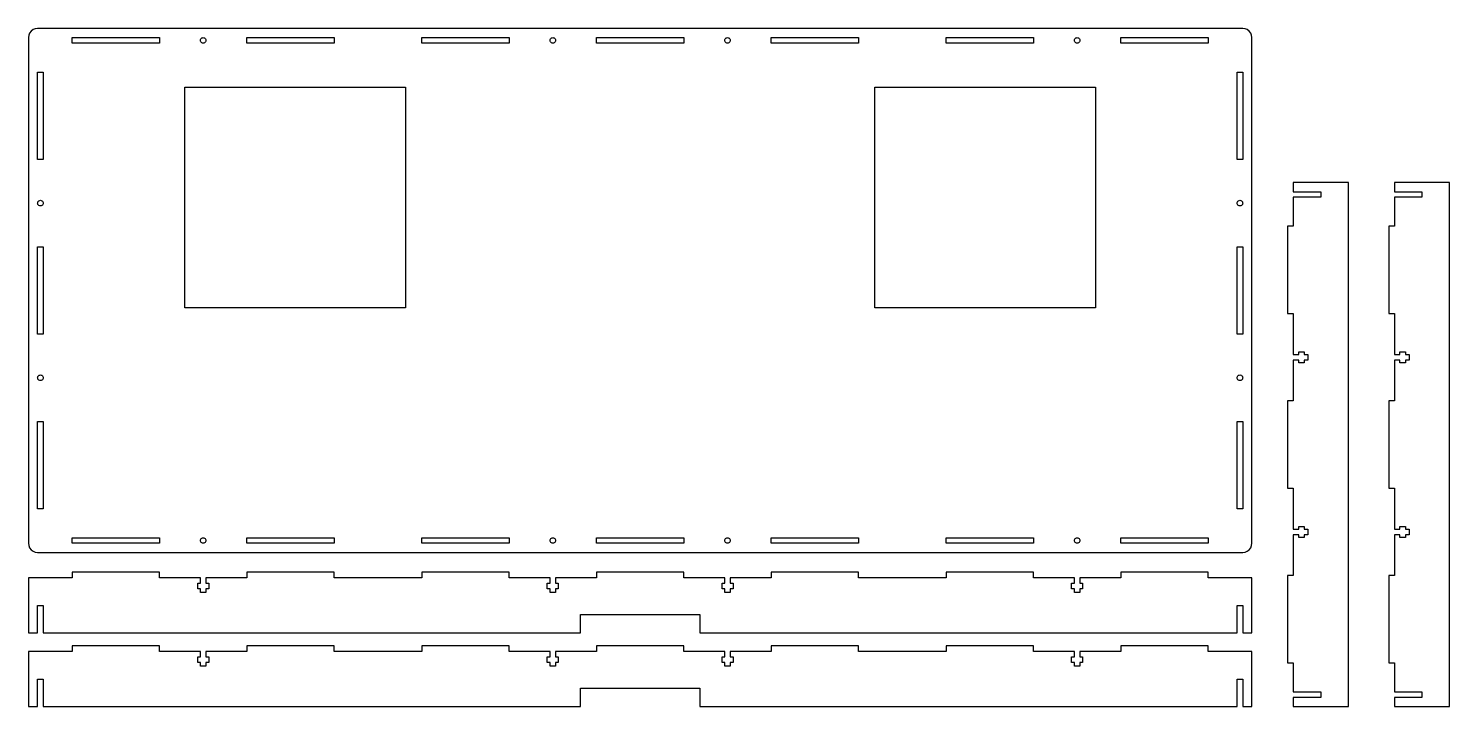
# Model space of a CAD drawing. Extents: x -281 to 491, y -36 to 333.
import ezdxf

# ---------------------------------------------------------------- set-up
doc = ezdxf.new("R2010")
doc.units = 0
doc.layers.add('LAYER_1', color=7, linetype='CONTINUOUS')

# ---------------------------------------------------------------- blocks, each defined once
blk = doc.blocks.new('BLOCK_3')
at = {"layer": 'LAYER_1', "color": 5}
for points in [[(491.22, 249.06), (461.22, 249.06)], [(461.22, 249.06), (461.22, 244.06)], [(491.22, -35.94), (491.22, 249.06)], [(461.22, 244.06), (476.22, 244.06)], [(476.22, 241.06), (461.22, 241.06)], [(461.22, 241.06), (461.22, 225.31)], [(476.22, 244.06), (476.22, 241.06)], [(461.22, 225.31), (458.22, 225.31)], [(458.22, 225.31), (458.22, 177.81)], [(458.22, 177.81), (461.22, 177.81)], [(461.22, 177.81), (461.22, 155.56)], [(461.22, 155.56), (464.22, 155.56)], [(464.22, 155.56), (464.22, 157.06)], [(464.22, 157.06), (467.22, 157.06)], [(467.22, 157.06), (467.22, 155.56)], [(467.22, 155.56), (469.22, 155.56)], [(469.22, 155.56), (469.22, 152.56)], [(464.22, 152.56), (461.22, 152.56)], [(461.22, 152.56), (461.22, 130.31)], [(464.22, 151.06), (464.22, 152.56)], [(467.22, 151.06), (464.22, 151.06)], [(469.22, 152.56), (467.22, 152.56)], [(467.22, 152.56), (467.22, 151.06)], [(461.22, 130.31), (458.22, 130.31)], [(458.22, 130.31), (458.22, 82.81)], [(458.22, 82.81), (461.22, 82.81)], [(461.22, 82.81), (461.22, 60.56)], [(464.22, 60.56), (464.22, 62.06)], [(464.22, 62.06), (467.22, 62.06)], [(467.22, 62.06), (467.22, 60.56)], [(461.22, 60.56), (464.22, 60.56)], [(464.22, 57.56), (461.22, 57.56)], [(461.22, 57.56), (461.22, 35.31)], [(464.22, 56.06), (464.22, 57.56)], [(467.22, 56.06), (464.22, 56.06)], [(467.22, 60.56), (469.22, 60.56)], [(469.22, 57.56), (467.22, 57.56)], [(467.22, 57.56), (467.22, 56.06)], [(469.22, 60.56), (469.22, 57.56)], [(461.22, 35.31), (458.22, 35.31)], [(458.22, 35.31), (458.22, -12.19)], [(458.22, -12.19), (461.22, -12.19)], [(461.22, -12.19), (461.22, -27.94)], [(461.22, -27.94), (476.22, -27.94)], [(476.22, -27.94), (476.22, -30.94)], [(476.22, -30.94), (461.22, -30.94)], [(461.22, -30.94), (461.22, -35.94)], [(461.22, -35.94), (491.22, -35.94)]]:
    blk.add_lwpolyline(points, dxfattribs=at)
blk = doc.blocks.new('BLOCK_4')
at = {"layer": 'LAYER_1', "color": 5}
for points in [[(-257.47, 34.12), (-281.21, 34.12)], [(-281.21, 34.12), (-281.21, 4.12)], [(-209.97, 37.12), (-257.47, 37.12)], [(-257.47, 37.12), (-257.47, 34.12)], [(-209.97, 34.12), (-209.97, 37.12)], [(-187.71, 34.12), (-209.97, 34.12)], [(-189.21, 28.12), (-189.21, 31.12)], [(-189.21, 31.12), (-187.71, 31.12)], [(-187.71, 31.12), (-187.71, 34.12)], [(-162.46, 34.12), (-184.72, 34.12)], [(-184.72, 34.12), (-184.72, 31.12)], [(-184.72, 31.12), (-183.22, 31.12)], [(-183.22, 31.12), (-183.22, 28.12)], [(-114.97, 37.12), (-162.46, 37.12)], [(-162.46, 37.12), (-162.46, 34.12)], [(-114.97, 34.12), (-114.97, 37.12)], [(-67.46, 34.12), (-114.97, 34.12)], [(-19.97, 37.12), (-67.46, 37.12)], [(-67.46, 37.12), (-67.46, 34.12)], [(-19.97, 34.12), (-19.97, 37.12)], [(2.29, 34.12), (-19.97, 34.12)], [(0.79, 28.12), (0.79, 31.12)], [(0.79, 31.12), (2.29, 31.12)], [(2.29, 31.12), (2.29, 34.12)], [(27.53, 34.12), (5.28, 34.12)], [(5.28, 34.12), (5.28, 31.12)], [(5.28, 31.12), (6.78, 31.12)], [(6.78, 31.12), (6.78, 28.12)], [(75.04, 37.12), (27.53, 37.12)], [(27.53, 37.12), (27.53, 34.12)], [(75.04, 34.12), (75.04, 37.12)], [(97.29, 34.12), (75.04, 34.12)], [(95.79, 28.12), (95.79, 31.12)], [(95.79, 31.12), (97.29, 31.12)], [(97.29, 31.12), (97.29, 34.12)], [(122.54, 34.12), (100.29, 34.12)], [(100.29, 34.12), (100.29, 31.12)], [(100.29, 31.12), (101.78, 31.12)], [(101.78, 31.12), (101.78, 28.12)], [(170.04, 37.12), (122.54, 37.12)], [(122.54, 37.12), (122.54, 34.12)], [(170.04, 34.12), (170.04, 37.12)], [(217.54, 34.12), (170.04, 34.12)], [(265.03, 37.12), (217.54, 37.12)], [(217.54, 37.12), (217.54, 34.12)], [(265.03, 34.12), (265.03, 37.12)], [(287.29, 34.12), (265.03, 34.12)], [(285.79, 28.12), (285.79, 31.12)], [(285.79, 31.12), (287.29, 31.12)], [(287.29, 31.12), (287.29, 34.12)], [(312.53, 34.12), (290.29, 34.12)], [(290.29, 34.12), (290.29, 31.12)], [(290.29, 31.12), (291.79, 31.12)], [(291.79, 31.12), (291.79, 28.12)], [(360.04, 37.12), (312.53, 37.12)], [(312.53, 37.12), (312.53, 34.12)], [(360.04, 34.12), (360.04, 37.12)], [(383.79, 34.12), (360.04, 34.12)], [(383.79, 4.12), (383.79, 34.12)], [(-187.71, 28.12), (-189.21, 28.12)], [(-187.71, 26.12), (-187.71, 28.12)], [(-184.72, 26.12), (-187.71, 26.12)], [(-183.22, 28.12), (-184.72, 28.12)], [(-184.72, 28.12), (-184.72, 26.12)], [(2.29, 28.12), (0.79, 28.12)], [(2.29, 26.12), (2.29, 28.12)], [(5.28, 26.12), (2.29, 26.12)], [(6.78, 28.12), (5.28, 28.12)], [(5.28, 28.12), (5.28, 26.12)], [(97.29, 28.12), (95.79, 28.12)], [(97.29, 26.12), (97.29, 28.12)], [(100.29, 26.12), (97.29, 26.12)], [(101.78, 28.12), (100.29, 28.12)], [(100.29, 28.12), (100.29, 26.12)], [(287.29, 28.12), (285.79, 28.12)], [(287.29, 26.12), (287.29, 28.12)], [(290.29, 26.12), (287.29, 26.12)], [(291.79, 28.12), (290.29, 28.12)], [(290.29, 28.12), (290.29, 26.12)], [(-276.22, 4.12), (-276.22, 19.12)], [(-276.22, 19.12), (-273.22, 19.12)], [(-273.22, 19.12), (-273.22, 4.12)], [(375.79, 4.12), (375.79, 19.12)], [(375.79, 19.12), (378.79, 19.12)], [(378.79, 19.12), (378.79, 4.12)], [(18.78, 4.12), (18.78, 14.12)], [(18.78, 14.12), (83.78, 14.12)], [(83.78, 14.12), (83.78, 4.12)], [(-281.21, 4.12), (-276.22, 4.12)], [(-273.22, 4.12), (18.78, 4.12)], [(83.78, 4.12), (375.79, 4.12)], [(378.79, 4.12), (383.79, 4.12)]]:
    blk.add_lwpolyline(points, dxfattribs=at)
blk = doc.blocks.new('BLOCK_5')
at = {"layer": 'LAYER_1', "color": 5}
for points in [[(436.2, 249.06), (406.2, 249.06)], [(406.2, 249.06), (406.2, 244.06)], [(436.2, -35.94), (436.2, 249.06)], [(406.2, 244.06), (421.2, 244.06)], [(421.2, 241.06), (406.2, 241.06)], [(406.2, 241.06), (406.2, 225.31)], [(421.2, 244.06), (421.2, 241.06)], [(406.2, 225.31), (403.2, 225.31)], [(403.2, 225.31), (403.2, 177.81)], [(403.2, 177.81), (406.2, 177.81)], [(406.2, 177.81), (406.2, 155.56)], [(406.2, 155.56), (409.2, 155.56)], [(409.2, 155.56), (409.2, 157.06)], [(409.2, 157.06), (412.2, 157.06)], [(412.2, 157.06), (412.2, 155.56)], [(412.2, 155.56), (414.2, 155.56)], [(414.2, 155.56), (414.2, 152.56)], [(409.2, 152.56), (406.2, 152.56)], [(406.2, 152.56), (406.2, 130.31)], [(409.2, 151.06), (409.2, 152.56)], [(412.2, 151.06), (409.2, 151.06)], [(414.2, 152.56), (412.2, 152.56)], [(412.2, 152.56), (412.2, 151.06)], [(406.2, 130.31), (403.2, 130.31)], [(403.2, 130.31), (403.2, 82.81)], [(403.2, 82.81), (406.2, 82.81)], [(406.2, 82.81), (406.2, 60.56)], [(409.2, 60.56), (409.2, 62.06)], [(409.2, 62.06), (412.2, 62.06)], [(412.2, 62.06), (412.2, 60.56)], [(406.2, 60.56), (409.2, 60.56)], [(409.2, 57.56), (406.2, 57.56)], [(406.2, 57.56), (406.2, 35.31)], [(409.2, 56.06), (409.2, 57.56)], [(412.2, 56.06), (409.2, 56.06)], [(412.2, 60.56), (414.2, 60.56)], [(414.2, 57.56), (412.2, 57.56)], [(412.2, 57.56), (412.2, 56.06)], [(414.2, 60.56), (414.2, 57.56)], [(406.2, 35.31), (403.2, 35.31)], [(403.2, 35.31), (403.2, -12.19)], [(403.2, -12.19), (406.2, -12.19)], [(406.2, -12.19), (406.2, -27.94)], [(406.2, -27.94), (421.2, -27.94)], [(421.2, -27.94), (421.2, -30.94)], [(421.2, -30.94), (406.2, -30.94)], [(406.2, -30.94), (406.2, -35.94)], [(406.2, -35.94), (436.2, -35.94)]]:
    blk.add_lwpolyline(points, dxfattribs=at)
blk = doc.blocks.new('BLOCK_6')
at = {"layer": 'LAYER_1', "color": 5}
for points in [[(-257.47, -5.94), (-281.21, -5.94)], [(-281.21, -5.94), (-281.21, -35.94)], [(-209.97, -2.94), (-257.47, -2.94)], [(-257.47, -2.94), (-257.47, -5.94)], [(-209.97, -5.94), (-209.97, -2.94)], [(-187.72, -5.94), (-209.97, -5.94)], [(-187.72, -8.94), (-187.72, -5.94)], [(-162.47, -5.94), (-184.72, -5.94)], [(-184.72, -5.94), (-184.72, -8.94)], [(-114.97, -2.94), (-162.47, -2.94)], [(-162.47, -2.94), (-162.47, -5.94)], [(-114.97, -5.94), (-114.97, -2.94)], [(-67.47, -5.94), (-114.97, -5.94)], [(-19.97, -2.94), (-67.47, -2.94)], [(-67.47, -2.94), (-67.47, -5.94)], [(-19.97, -5.94), (-19.97, -2.94)], [(2.28, -5.94), (-19.97, -5.94)], [(2.28, -8.94), (2.28, -5.94)], [(27.53, -5.94), (5.28, -5.94)], [(5.28, -5.94), (5.28, -8.94)], [(75.03, -2.94), (27.53, -2.94)], [(27.53, -2.94), (27.53, -5.94)], [(75.03, -5.94), (75.03, -2.94)], [(97.29, -5.94), (75.03, -5.94)], [(97.29, -8.94), (97.29, -5.94)], [(122.54, -5.94), (100.28, -5.94)], [(100.28, -5.94), (100.28, -8.94)], [(170.03, -2.94), (122.54, -2.94)], [(122.54, -2.94), (122.54, -5.94)], [(170.03, -5.94), (170.03, -2.94)], [(217.53, -5.94), (170.03, -5.94)], [(265.03, -2.94), (217.53, -2.94)], [(217.53, -2.94), (217.53, -5.94)], [(265.03, -5.94), (265.03, -2.94)], [(287.29, -5.94), (265.03, -5.94)], [(287.29, -8.94), (287.29, -5.94)], [(312.53, -5.94), (290.29, -5.94)], [(290.29, -5.94), (290.29, -8.94)], [(360.03, -2.94), (312.53, -2.94)], [(312.53, -2.94), (312.53, -5.94)], [(360.03, -5.94), (360.03, -2.94)], [(383.79, -5.94), (360.03, -5.94)], [(383.79, -35.94), (383.79, -5.94)], [(-189.22, -11.94), (-189.22, -8.94)], [(-189.22, -8.94), (-187.72, -8.94)], [(-187.72, -11.94), (-189.22, -11.94)], [(-187.72, -13.94), (-187.72, -11.94)], [(-184.72, -13.94), (-187.72, -13.94)], [(-184.72, -8.94), (-183.22, -8.94)], [(-183.22, -11.94), (-184.72, -11.94)], [(-184.72, -11.94), (-184.72, -13.94)], [(-183.22, -8.94), (-183.22, -11.94)], [(0.78, -11.94), (0.78, -8.94)], [(0.78, -8.94), (2.28, -8.94)], [(2.28, -11.94), (0.78, -11.94)], [(2.28, -13.94), (2.28, -11.94)], [(5.28, -13.94), (2.28, -13.94)], [(5.28, -8.94), (6.78, -8.94)], [(6.78, -11.94), (5.28, -11.94)], [(5.28, -11.94), (5.28, -13.94)], [(6.78, -8.94), (6.78, -11.94)], [(95.79, -11.94), (95.79, -8.94)], [(95.79, -8.94), (97.29, -8.94)], [(97.29, -11.94), (95.79, -11.94)], [(97.29, -13.94), (97.29, -11.94)], [(100.28, -13.94), (97.29, -13.94)], [(100.28, -8.94), (101.78, -8.94)], [(101.78, -11.94), (100.28, -11.94)], [(100.28, -11.94), (100.28, -13.94)], [(101.78, -8.94), (101.78, -11.94)], [(285.79, -11.94), (285.79, -8.94)], [(285.79, -8.94), (287.29, -8.94)], [(287.29, -11.94), (285.79, -11.94)], [(287.29, -13.94), (287.29, -11.94)], [(290.29, -13.94), (287.29, -13.94)], [(290.29, -8.94), (291.78, -8.94)], [(291.78, -11.94), (290.29, -11.94)], [(290.29, -11.94), (290.29, -13.94)], [(291.78, -8.94), (291.78, -11.94)], [(-276.22, -35.94), (-276.22, -20.94)], [(-276.22, -20.94), (-273.22, -20.94)], [(-273.22, -20.94), (-273.22, -35.94)], [(375.78, -35.94), (375.78, -20.94)], [(375.78, -20.94), (378.78, -20.94)], [(378.78, -20.94), (378.78, -35.94)], [(18.78, -35.94), (18.78, -25.94)], [(18.78, -25.94), (83.78, -25.94)], [(83.78, -25.94), (83.78, -35.94)], [(-281.21, -35.94), (-276.22, -35.94)], [(-273.22, -35.94), (18.78, -35.94)], [(83.78, -35.94), (375.78, -35.94)], [(378.78, -35.94), (383.79, -35.94)]]:
    blk.add_lwpolyline(points, dxfattribs=at)
blk = doc.blocks.new('BLOCK_7')
at = {"layer": 'LAYER_1', "color": 5}
for points in [[(-278.72, 332.27), (-279.75, 331.48)], [(-277.51, 332.77), (-278.72, 332.27)], [(-276.22, 332.94), (-277.51, 332.77)], [(367.58, 332.94), (-276.22, 332.94)], [(378.79, 332.94), (367.58, 332.94)], [(380.08, 332.77), (378.79, 332.94)], [(381.29, 332.27), (380.08, 332.77)], [(382.32, 331.48), (381.29, 332.27)], [(-281.05, 329.24), (-281.21, 327.94)], [(-281.21, 327.94), (-281.21, 64.57)], [(-280.55, 330.44), (-281.05, 329.24)], [(-279.75, 331.48), (-280.55, 330.44)], [(-257.47, 327.94), (-209.97, 327.94)], [(-257.47, 324.94), (-257.47, 327.94)], [(-209.97, 324.94), (-257.47, 324.94)], [(-209.97, 327.94), (-209.97, 324.94)], [(-187.72, 326.44), (-187.66, 326.83)], [(-187.66, 326.05), (-187.72, 326.44)], [(-187.66, 326.83), (-187.51, 327.19)], [(-187.51, 325.69), (-187.66, 326.05)], [(-187.51, 327.19), (-187.28, 327.5)], [(-187.28, 325.38), (-187.51, 325.69)], [(-187.28, 327.5), (-186.97, 327.74)], [(-186.97, 325.14), (-187.28, 325.38)], [(-186.97, 327.74), (-186.6, 327.89)], [(-186.6, 324.99), (-186.97, 325.14)], [(-186.6, 327.89), (-186.21, 327.94)], [(-186.21, 324.94), (-186.6, 324.99)], [(-186.21, 327.94), (-185.83, 327.89)], [(-185.83, 324.99), (-186.21, 324.94)], [(-185.83, 327.89), (-185.46, 327.74)], [(-185.46, 325.14), (-185.83, 324.99)], [(-185.46, 327.74), (-185.15, 327.5)], [(-185.15, 325.38), (-185.46, 325.14)], [(-185.15, 327.5), (-184.92, 327.19)], [(-184.92, 325.69), (-185.15, 325.38)], [(-184.92, 327.19), (-184.77, 326.83)], [(-184.77, 326.05), (-184.92, 325.69)], [(-184.77, 326.83), (-184.71, 326.44)], [(-184.71, 326.44), (-184.77, 326.05)], [(-162.47, 324.94), (-162.47, 327.94)], [(-162.47, 327.94), (-114.97, 327.94)], [(-114.97, 324.94), (-162.47, 324.94)], [(-114.97, 327.94), (-114.97, 324.94)], [(-67.47, 327.94), (-19.96, 327.94)], [(-67.47, 324.94), (-67.47, 327.94)], [(-19.96, 324.94), (-67.47, 324.94)], [(-19.96, 327.94), (-19.96, 324.94)], [(2.28, 326.44), (2.34, 326.83)], [(2.34, 326.05), (2.28, 326.44)], [(2.34, 326.83), (2.49, 327.19)], [(2.49, 325.69), (2.34, 326.05)], [(2.49, 327.19), (2.72, 327.5)], [(2.72, 325.38), (2.49, 325.69)], [(2.72, 327.5), (3.03, 327.74)], [(3.03, 325.14), (2.72, 325.38)], [(3.03, 327.74), (3.4, 327.89)], [(3.4, 324.99), (3.03, 325.14)], [(3.4, 327.89), (3.78, 327.94)], [(3.78, 324.94), (3.4, 324.99)], [(3.78, 327.94), (4.17, 327.89)], [(4.17, 324.99), (3.78, 324.94)], [(4.17, 327.89), (4.54, 327.74)], [(4.54, 325.14), (4.17, 324.99)], [(4.54, 327.74), (4.85, 327.5)], [(4.85, 325.38), (4.54, 325.14)], [(4.85, 327.5), (5.08, 327.19)], [(5.08, 325.69), (4.85, 325.38)], [(5.08, 327.19), (5.23, 326.83)], [(5.23, 326.05), (5.08, 325.69)], [(5.23, 326.83), (5.28, 326.44)], [(5.28, 326.44), (5.23, 326.05)], [(27.53, 324.94), (27.53, 327.94)], [(27.53, 327.94), (75.04, 327.94)], [(75.04, 324.94), (27.53, 324.94)], [(75.04, 327.94), (75.04, 324.94)], [(97.29, 326.44), (97.34, 326.83)], [(97.34, 326.05), (97.29, 326.44)], [(97.34, 326.83), (97.49, 327.19)], [(97.49, 325.69), (97.34, 326.05)], [(97.49, 327.19), (97.73, 327.5)], [(97.73, 325.38), (97.49, 325.69)], [(97.73, 327.5), (98.04, 327.74)], [(98.04, 325.14), (97.73, 325.38)], [(98.04, 327.74), (98.4, 327.89)], [(98.4, 324.99), (98.04, 325.14)], [(98.4, 327.89), (98.79, 327.94)], [(98.79, 324.94), (98.4, 324.99)], [(98.79, 327.94), (99.17, 327.89)], [(99.17, 324.99), (98.79, 324.94)], [(99.17, 327.89), (99.54, 327.74)], [(99.54, 325.14), (99.17, 324.99)], [(99.54, 327.74), (99.85, 327.5)], [(99.85, 325.38), (99.54, 325.14)], [(99.85, 327.5), (100.08, 327.19)], [(100.08, 325.69), (99.85, 325.38)], [(100.08, 327.19), (100.23, 326.83)], [(100.23, 326.05), (100.08, 325.69)], [(100.23, 326.83), (100.29, 326.44)], [(100.29, 326.44), (100.23, 326.05)], [(122.54, 324.94), (122.54, 327.94)], [(122.54, 327.94), (170.04, 327.94)], [(170.04, 324.94), (122.54, 324.94)], [(170.04, 327.94), (170.04, 324.94)], [(217.53, 324.94), (217.53, 327.94)], [(217.53, 327.94), (265.03, 327.94)], [(265.03, 324.94), (217.53, 324.94)], [(265.03, 327.94), (265.03, 324.94)], [(287.29, 326.44), (287.34, 326.83)], [(287.34, 326.05), (287.29, 326.44)], [(287.34, 326.83), (287.49, 327.19)], [(287.49, 325.69), (287.34, 326.05)], [(287.49, 327.19), (287.72, 327.5)], [(287.72, 325.38), (287.49, 325.69)], [(287.72, 327.5), (288.04, 327.74)], [(288.04, 325.14), (287.72, 325.38)], [(288.04, 327.74), (288.4, 327.89)], [(288.4, 324.99), (288.04, 325.14)], [(288.4, 327.89), (288.79, 327.94)], [(288.79, 324.94), (288.4, 324.99)], [(288.79, 327.94), (289.17, 327.89)], [(289.17, 324.99), (288.79, 324.94)], [(289.17, 327.89), (289.54, 327.74)], [(289.54, 325.14), (289.17, 324.99)], [(289.54, 327.74), (289.85, 327.5)], [(289.85, 325.38), (289.54, 325.14)], [(289.85, 327.5), (290.08, 327.19)], [(290.08, 325.69), (289.85, 325.38)], [(290.08, 327.19), (290.23, 326.83)], [(290.23, 326.05), (290.08, 325.69)], [(290.23, 326.83), (290.29, 326.44)], [(290.29, 326.44), (290.23, 326.05)], [(312.54, 324.94), (312.54, 327.94)], [(312.54, 327.94), (360.03, 327.94)], [(360.03, 324.94), (312.54, 324.94)], [(360.03, 327.94), (360.03, 324.94)], [(383.12, 330.44), (382.32, 331.48)], [(383.61, 329.24), (383.12, 330.44)], [(383.79, 327.94), (383.61, 329.24)], [(383.79, 70.75), (383.79, 327.94)], [(-276.22, 261.69), (-276.22, 309.19)], [(-276.22, 309.19), (-273.22, 309.19)], [(-273.22, 309.19), (-273.22, 261.69)], [(375.79, 261.69), (375.79, 309.19)], [(375.79, 309.19), (378.79, 309.19)], [(378.79, 309.19), (378.79, 261.69)], [(-196.22, 180.94), (-196.22, 300.94)], [(-196.22, 300.94), (-76.22, 300.94)], [(-76.22, 300.94), (-76.22, 180.94)], [(178.78, 180.94), (178.78, 300.94)], [(178.78, 300.94), (298.79, 300.94)], [(298.79, 300.94), (298.79, 180.94)], [(-273.22, 261.69), (-276.22, 261.69)], [(378.79, 261.69), (375.79, 261.69)], [(-276.22, 237.94), (-276.16, 238.33)], [(-276.16, 237.55), (-276.22, 237.94)], [(-276.16, 238.33), (-276.01, 238.69)], [(-276.01, 237.19), (-276.16, 237.55)], [(-276.01, 238.69), (-275.78, 239)], [(-275.78, 236.88), (-276.01, 237.19)], [(-275.78, 239), (-275.47, 239.24)], [(-275.47, 236.64), (-275.78, 236.88)], [(-275.47, 239.24), (-275.1, 239.39)], [(-275.1, 236.49), (-275.47, 236.64)], [(-275.1, 239.39), (-274.72, 239.44)], [(-274.72, 236.44), (-275.1, 236.49)], [(-274.72, 239.44), (-274.33, 239.39)], [(-274.33, 236.49), (-274.72, 236.44)], [(-274.33, 239.39), (-273.97, 239.24)], [(-273.97, 236.64), (-274.33, 236.49)], [(-273.97, 239.24), (-273.65, 239)], [(-273.65, 236.88), (-273.97, 236.64)], [(-273.65, 239), (-273.42, 238.69)], [(-273.42, 237.19), (-273.65, 236.88)], [(-273.42, 238.69), (-273.27, 238.33)], [(-273.27, 237.55), (-273.42, 237.19)], [(-273.27, 238.33), (-273.22, 237.94)], [(-273.22, 237.94), (-273.27, 237.55)], [(375.79, 237.94), (375.84, 238.33)], [(375.84, 237.55), (375.79, 237.94)], [(375.84, 238.33), (375.99, 238.69)], [(375.99, 237.19), (375.84, 237.55)], [(375.99, 238.69), (376.22, 239)], [(376.22, 236.88), (375.99, 237.19)], [(376.22, 239), (376.54, 239.24)], [(376.54, 236.64), (376.22, 236.88)], [(376.54, 239.24), (376.9, 239.39)], [(376.9, 236.49), (376.54, 236.64)], [(376.9, 239.39), (377.29, 239.44)], [(377.29, 236.44), (376.9, 236.49)], [(377.29, 239.44), (377.67, 239.39)], [(377.67, 236.49), (377.29, 236.44)], [(377.67, 239.39), (378.04, 239.24)], [(378.04, 236.64), (377.67, 236.49)], [(378.04, 239.24), (378.35, 239)], [(378.35, 236.88), (378.04, 236.64)], [(378.35, 239), (378.58, 238.69)], [(378.58, 237.19), (378.35, 236.88)], [(378.58, 238.69), (378.73, 238.33)], [(378.73, 237.55), (378.58, 237.19)], [(378.73, 238.33), (378.79, 237.94)], [(378.79, 237.94), (378.73, 237.55)], [(-276.22, 166.69), (-276.22, 214.19)], [(-276.22, 214.19), (-273.22, 214.19)], [(-273.22, 214.19), (-273.22, 166.69)], [(375.79, 166.69), (375.79, 214.19)], [(375.79, 214.19), (378.79, 214.19)], [(378.79, 214.19), (378.79, 166.69)], [(-76.22, 180.94), (-196.22, 180.94)], [(298.79, 180.94), (178.78, 180.94)], [(-273.22, 166.69), (-276.22, 166.69)], [(378.79, 166.69), (375.79, 166.69)], [(-276.22, 142.94), (-276.16, 143.33)], [(-276.16, 142.55), (-276.22, 142.94)], [(-276.16, 143.33), (-276.01, 143.69)], [(-276.01, 142.19), (-276.16, 142.55)], [(-276.01, 143.69), (-275.78, 144)], [(-275.78, 141.88), (-276.01, 142.19)], [(-275.78, 144), (-275.47, 144.24)], [(-275.47, 141.64), (-275.78, 141.88)], [(-275.47, 144.24), (-275.1, 144.39)], [(-275.1, 141.49), (-275.47, 141.64)], [(-275.1, 144.39), (-274.72, 144.44)], [(-274.72, 141.44), (-275.1, 141.49)], [(-274.72, 144.44), (-274.33, 144.39)], [(-274.33, 141.49), (-274.72, 141.44)], [(-274.33, 144.39), (-273.97, 144.24)], [(-273.97, 141.64), (-274.33, 141.49)], [(-273.97, 144.24), (-273.65, 144)], [(-273.65, 141.88), (-273.97, 141.64)], [(-273.65, 144), (-273.42, 143.69)], [(-273.42, 142.19), (-273.65, 141.88)], [(-273.42, 143.69), (-273.27, 143.33)], [(-273.27, 142.55), (-273.42, 142.19)], [(-273.27, 143.33), (-273.22, 142.94)], [(-273.22, 142.94), (-273.27, 142.55)], [(375.79, 142.94), (375.84, 143.33)], [(375.84, 142.55), (375.79, 142.94)], [(375.84, 143.33), (375.99, 143.69)], [(375.99, 142.19), (375.84, 142.55)], [(375.99, 143.69), (376.22, 144)], [(376.22, 141.88), (375.99, 142.19)], [(376.22, 144), (376.54, 144.24)], [(376.54, 141.64), (376.22, 141.88)], [(376.54, 144.24), (376.9, 144.39)], [(376.9, 141.49), (376.54, 141.64)], [(376.9, 144.39), (377.29, 144.44)], [(377.29, 141.44), (376.9, 141.49)], [(377.29, 144.44), (377.67, 144.39)], [(377.67, 141.49), (377.29, 141.44)], [(377.67, 144.39), (378.04, 144.24)], [(378.04, 141.64), (377.67, 141.49)], [(378.04, 144.24), (378.35, 144)], [(378.35, 141.88), (378.04, 141.64)], [(378.35, 144), (378.58, 143.69)], [(378.58, 142.19), (378.35, 141.88)], [(378.58, 143.69), (378.73, 143.33)], [(378.73, 142.55), (378.58, 142.19)], [(378.73, 143.33), (378.79, 142.94)], [(378.79, 142.94), (378.73, 142.55)], [(-276.22, 71.69), (-276.22, 119.19)], [(-276.22, 119.19), (-273.22, 119.19)], [(-273.22, 119.19), (-273.22, 71.69)], [(375.79, 71.69), (375.79, 119.19)], [(375.79, 119.19), (378.79, 119.19)], [(378.79, 119.19), (378.79, 71.69)], [(-273.22, 71.69), (-276.22, 71.69)], [(378.79, 71.69), (375.79, 71.69)], [(383.79, 52.94), (383.79, 70.75)], [(-281.21, 64.57), (-281.21, 52.94)], [(-257.47, 52.94), (-257.47, 55.94)], [(-257.47, 55.94), (-209.97, 55.94)], [(-209.97, 55.94), (-209.97, 52.94)], [(-187.72, 54.44), (-187.66, 54.83)], [(-187.66, 54.05), (-187.72, 54.44)], [(-187.66, 54.83), (-187.51, 55.19)], [(-187.51, 55.19), (-187.28, 55.5)], [(-187.28, 55.5), (-186.97, 55.74)], [(-186.97, 55.74), (-186.6, 55.89)], [(-186.6, 55.89), (-186.21, 55.94)], [(-186.21, 55.94), (-185.83, 55.89)], [(-185.83, 55.89), (-185.46, 55.74)], [(-185.46, 55.74), (-185.15, 55.5)], [(-185.15, 55.5), (-184.92, 55.19)], [(-184.92, 55.19), (-184.77, 54.83)], [(-184.77, 54.83), (-184.71, 54.44)], [(-184.71, 54.44), (-184.77, 54.05)], [(-162.47, 52.94), (-162.47, 55.94)], [(-162.47, 55.94), (-114.97, 55.94)], [(-114.97, 55.94), (-114.97, 52.94)], [(-67.47, 55.94), (-19.96, 55.94)], [(-67.47, 52.94), (-67.47, 55.94)], [(-19.96, 55.94), (-19.96, 52.94)], [(2.28, 54.44), (2.34, 54.83)], [(2.34, 54.05), (2.28, 54.44)], [(2.34, 54.83), (2.49, 55.19)], [(2.49, 55.19), (2.72, 55.5)], [(2.72, 55.5), (3.03, 55.74)], [(3.03, 55.74), (3.4, 55.89)], [(3.4, 55.89), (3.78, 55.94)], [(3.78, 55.94), (4.17, 55.89)], [(4.17, 55.89), (4.54, 55.74)], [(4.54, 55.74), (4.85, 55.5)], [(4.85, 55.5), (5.08, 55.19)], [(5.08, 55.19), (5.23, 54.83)], [(5.23, 54.83), (5.28, 54.44)], [(5.28, 54.44), (5.23, 54.05)], [(27.53, 52.94), (27.53, 55.94)], [(27.53, 55.94), (75.04, 55.94)], [(75.04, 55.94), (75.04, 52.94)], [(97.29, 54.44), (97.34, 54.83)], [(97.34, 54.05), (97.29, 54.44)], [(97.34, 54.83), (97.49, 55.19)], [(97.49, 55.19), (97.73, 55.5)], [(97.73, 55.5), (98.04, 55.74)], [(98.04, 55.74), (98.4, 55.89)], [(98.4, 55.89), (98.79, 55.94)], [(98.79, 55.94), (99.17, 55.89)], [(99.17, 55.89), (99.54, 55.74)], [(99.54, 55.74), (99.85, 55.5)], [(99.85, 55.5), (100.08, 55.19)], [(100.08, 55.19), (100.23, 54.83)], [(100.23, 54.83), (100.29, 54.44)], [(100.29, 54.44), (100.23, 54.05)], [(122.54, 52.94), (122.54, 55.94)], [(122.54, 55.94), (170.04, 55.94)], [(170.04, 55.94), (170.04, 52.94)], [(217.53, 52.94), (217.53, 55.94)], [(217.53, 55.94), (265.03, 55.94)], [(265.03, 55.94), (265.03, 52.94)], [(287.29, 54.44), (287.34, 54.83)], [(287.34, 54.05), (287.29, 54.44)], [(287.34, 54.83), (287.49, 55.19)], [(287.49, 55.19), (287.72, 55.5)], [(287.72, 55.5), (288.04, 55.74)], [(288.04, 55.74), (288.4, 55.89)], [(288.4, 55.89), (288.79, 55.94)], [(288.79, 55.94), (289.17, 55.89)], [(289.17, 55.89), (289.54, 55.74)], [(289.54, 55.74), (289.85, 55.5)], [(289.85, 55.5), (290.08, 55.19)], [(290.08, 55.19), (290.23, 54.83)], [(290.23, 54.83), (290.29, 54.44)], [(290.29, 54.44), (290.23, 54.05)], [(312.54, 52.94), (312.54, 55.94)], [(312.54, 55.94), (360.03, 55.94)], [(360.03, 55.94), (360.03, 52.94)], [(-281.21, 52.94), (-281.05, 51.65)], [(-281.05, 51.65), (-280.55, 50.44)], [(-280.55, 50.44), (-279.75, 49.4)], [(-279.75, 49.4), (-278.72, 48.61)], [(-278.72, 48.61), (-277.51, 48.11)], [(-277.51, 48.11), (-276.22, 47.94)], [(-276.22, 47.94), (373.09, 47.94)], [(-209.97, 52.94), (-257.47, 52.94)], [(-187.51, 53.69), (-187.66, 54.05)], [(-187.28, 53.38), (-187.51, 53.69)], [(-186.97, 53.14), (-187.28, 53.38)], [(-186.6, 52.99), (-186.97, 53.14)], [(-186.21, 52.94), (-186.6, 52.99)], [(-185.83, 52.99), (-186.21, 52.94)], [(-185.46, 53.14), (-185.83, 52.99)], [(-185.15, 53.38), (-185.46, 53.14)], [(-184.92, 53.69), (-185.15, 53.38)], [(-184.77, 54.05), (-184.92, 53.69)], [(-114.97, 52.94), (-162.47, 52.94)], [(-19.96, 52.94), (-67.47, 52.94)], [(2.49, 53.69), (2.34, 54.05)], [(2.72, 53.38), (2.49, 53.69)], [(3.03, 53.14), (2.72, 53.38)], [(3.4, 52.99), (3.03, 53.14)], [(3.78, 52.94), (3.4, 52.99)], [(4.17, 52.99), (3.78, 52.94)], [(4.54, 53.14), (4.17, 52.99)], [(4.85, 53.38), (4.54, 53.14)], [(5.08, 53.69), (4.85, 53.38)], [(5.23, 54.05), (5.08, 53.69)], [(75.04, 52.94), (27.53, 52.94)], [(97.49, 53.69), (97.34, 54.05)], [(97.73, 53.38), (97.49, 53.69)], [(98.04, 53.14), (97.73, 53.38)], [(98.4, 52.99), (98.04, 53.14)], [(98.79, 52.94), (98.4, 52.99)], [(99.17, 52.99), (98.79, 52.94)], [(99.54, 53.14), (99.17, 52.99)], [(99.85, 53.38), (99.54, 53.14)], [(100.08, 53.69), (99.85, 53.38)], [(100.23, 54.05), (100.08, 53.69)], [(170.04, 52.94), (122.54, 52.94)], [(265.03, 52.94), (217.53, 52.94)], [(287.49, 53.69), (287.34, 54.05)], [(287.72, 53.38), (287.49, 53.69)], [(288.04, 53.14), (287.72, 53.38)], [(288.4, 52.99), (288.04, 53.14)], [(288.79, 52.94), (288.4, 52.99)], [(289.17, 52.99), (288.79, 52.94)], [(289.54, 53.14), (289.17, 52.99)], [(289.85, 53.38), (289.54, 53.14)], [(290.08, 53.69), (289.85, 53.38)], [(290.23, 54.05), (290.08, 53.69)], [(360.03, 52.94), (312.54, 52.94)], [(373.09, 47.94), (378.79, 47.94)], [(378.79, 47.94), (380.08, 48.11)], [(380.08, 48.11), (381.29, 48.61)], [(381.29, 48.61), (382.32, 49.4)], [(382.32, 49.4), (383.12, 50.44)], [(383.12, 50.44), (383.61, 51.65)], [(383.61, 51.65), (383.79, 52.94)]]:
    blk.add_lwpolyline(points, dxfattribs=at)

msp = doc.modelspace()

# ---------------------------------------------------------------- block references
at = {"layer": 'LAYER_1'}
for name in ['BLOCK_7', 'BLOCK_5', 'BLOCK_3', 'BLOCK_4', 'BLOCK_6']:
    msp.add_blockref(name, (0, 0), dxfattribs=at)

doc.saveas('drawing.dxf')
